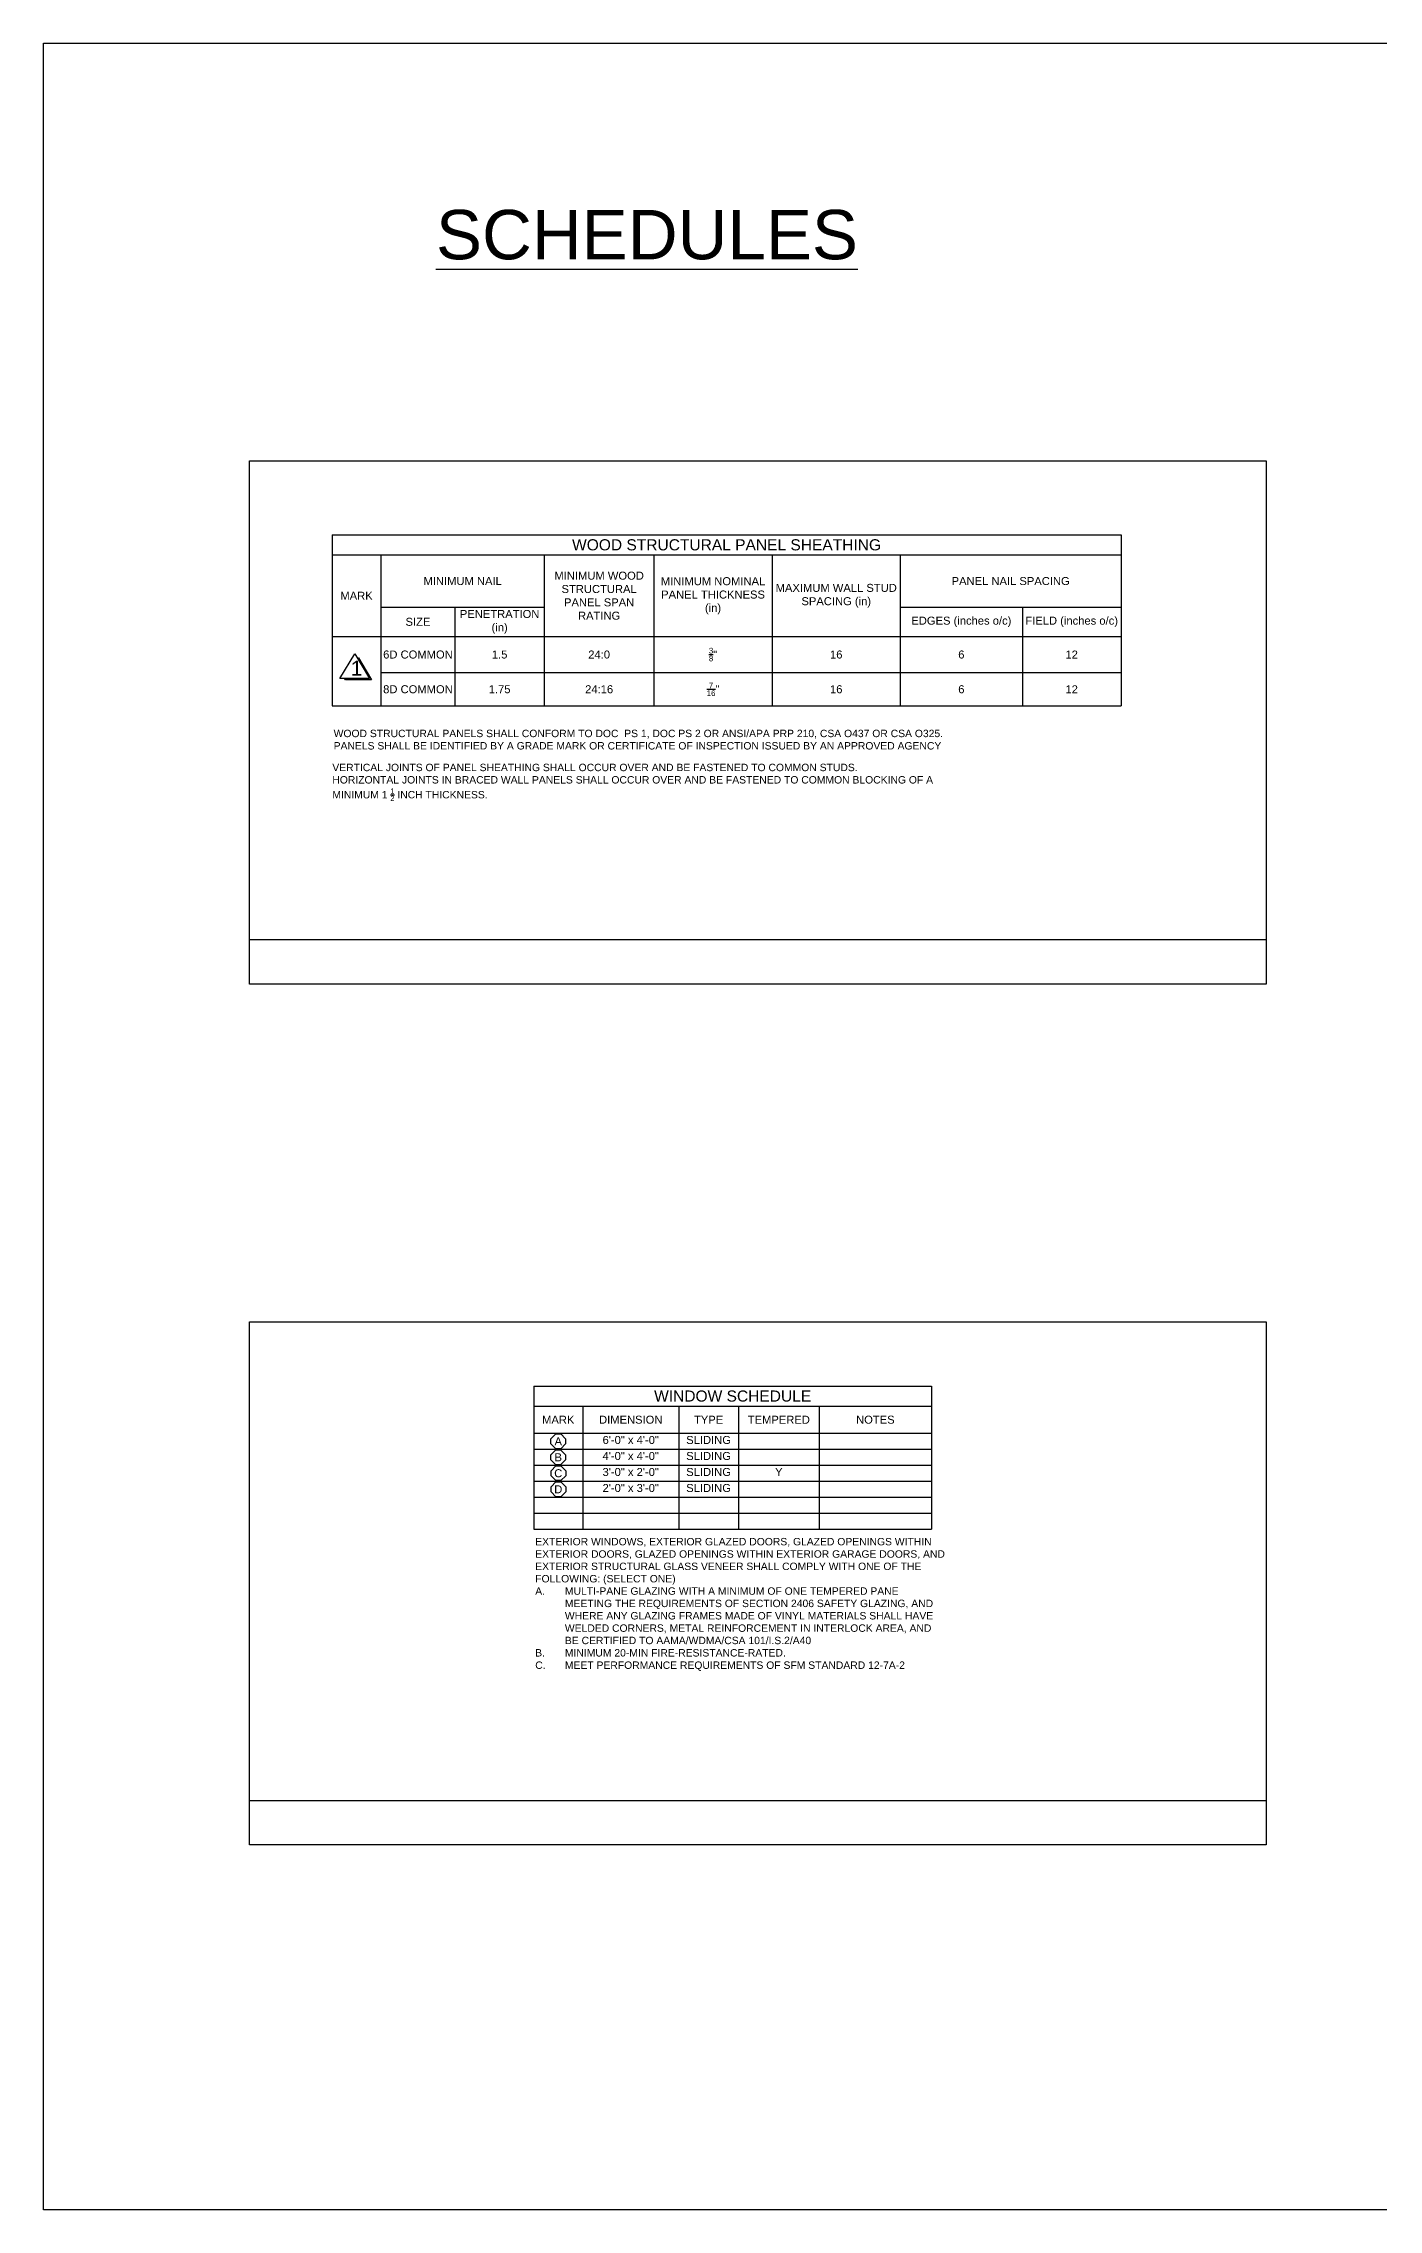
# Model space of a CAD drawing. Header units: inches. Extents: x -3572 to 2430, y -4559 to 3072.
# Drawn here: x 35 to 576, y -527 to 350 of the extents above; entities that cross this region are included whole.
import ezdxf

# ---------------------------------------------------------------- set-up
doc = ezdxf.new("R2010")
doc.units = ezdxf.units.IN
doc.header["$MEASUREMENT"] = 0
doc.layers.add('F.P. - Schedules', color=4, linetype='Continuous')
doc.layers.add('Foundation - Schedules', color=7, linetype='Continuous')
doc.styles.get("Standard").update_dxf_attribs({"font": 'arial.ttf'})

# ---------------------------------------------------------------- blocks, each defined once
blk = doc.blocks.new('*T0')
at = {"layer": 'F.P. - Schedules', "color": 0, "linetype": 'ByBlock', "lineweight": -2, "transparency": 16777216}
for p, q in [((0, 0), (160.94, 0)), ((0, 0), (0, -58.01)), ((160.94, 0), (160.94, -58.01)), ((0, -8.16), (160.94, -8.16)), ((19.79, -8.16), (19.79, -58.01)), ((58.66, -8.16), (58.66, -58.01)), ((82.82, -8.16), (82.82, -58.01)), ((115.5, -8.16), (115.5, -58.01)), ((0, -19.13), (160.94, -19.13)), ((0, -25.61), (160.94, -25.61)), ((0, -32.09), (160.94, -32.09)), ((0, -38.57), (160.94, -38.57)), ((0, -45.05), (160.94, -45.05)), ((0, -51.53), (160.94, -51.53)), ((0, -58.01), (160.94, -58.01))]:
    blk.add_line(p, q, dxfattribs=at)
at = {"layer": 'F.P. - Schedules', "color": 0, "transparency": 16777216}
for s, insert, char_height, width, attachment_point in [('WINDOW SCHEDULE', (80.47, -4.08), 4.5, 158.7774, 5), ('MARK', (9.9, -13.64), 3.24, 17.6319, 5), ('DIMENSION', (39.23, -13.64), 3.24, 36.7066, 5), ('TYPE', (70.74, -13.64), 3.24, 21.9969, 5), ('TEMPERED', (99.16, -13.64), 3.24, 30.5247, 5), ('NOTES', (138.22, -13.64), 3.24, 43.2774, 5), ('A', (9.9, -22.37), 3.24, 17.6319, 5), ('6\'-0" x 4\'-0"', (39.23, -20.21), 3.24, 36.7066, 2), ('SLIDING', (70.74, -20.21), 3.24, 21.9969, 2), ('C', (9.9, -35.33), 3.24, 17.6319, 5), ('B', (9.9, -28.85), 3.24, 17.6319, 5), ('4\'-0" x 4\'-0"', (39.23, -26.69), 3.24, 36.7066, 2), ('3\'-0" x 2\'-0"', (39.23, -33.17), 3.24, 36.7066, 2), ('SLIDING', (70.74, -26.69), 3.24, 21.9969, 2), ('SLIDING', (70.74, -33.17), 3.24, 21.9969, 2), ('Y', (99.16, -33.17), 3.24, 30.5247, 2), ('D', (9.9, -41.81), 3.24, 17.6319, 5), ('2\'-0" x 3\'-0"', (39.23, -39.65), 3.24, 36.7066, 2), ('SLIDING', (70.74, -39.65), 3.24, 21.9969, 2)]:
    blk.add_mtext(s, dxfattribs=dict(at, insert=insert, char_height=char_height, width=width, attachment_point=attachment_point))
blk = doc.blocks.new('*T6')
at = {"layer": 'Foundation - Schedules', "color": 0, "linetype": 'ByBlock', "lineweight": -2, "transparency": 16777216}
for p, q in [((0, 0), (319.25, 0)), ((0, 0), (0, -69.3)), ((319.25, 0), (319.25, -69.3)), ((0, -8.16), (319.25, -8.16)), ((19.79, -8.16), (19.79, -69.3)), ((85.89, -8.16), (85.89, -69.3)), ((130.26, -8.16), (130.26, -69.3)), ((178.06, -8.16), (178.06, -69.3)), ((229.95, -8.16), (229.95, -69.3)), ((19.79, -29.31), (85.89, -29.31)), ((49.71, -29.31), (49.71, -69.3)), ((229.95, -29.31), (319.25, -29.31)), ((279.33, -29.31), (279.33, -69.3)), ((0, -41.18), (319.25, -41.18)), ((19.79, -55.81), (319.25, -55.81)), ((0, -69.3), (319.25, -69.3))]:
    blk.add_line(p, q, dxfattribs=at)
at = {"layer": 'Foundation - Schedules', "color": 0, "transparency": 16777216, "attachment_point": 5}
for s, insert, char_height, width in [('WOOD STRUCTURAL PANEL SHEATHING', (159.63, -4.08), 4.5, 317.0942), ('MINIMUM NAIL', (52.84, -18.74), 3.24, 63.9362), ('MINIMUM WOOD STRUCTURAL PANEL SPAN RATING', (108.07, -24.67), 3.24, 42.21), ('MINIMUM NOMINAL PANEL THICKNESS (in)', (154.16, -24.67), 3.24, 45.6407), ('PANEL NAIL SPACING', (274.6, -18.74), 3.24, 87.1421), ('MARK', (9.9, -24.67), 3.24, 17.6319), ('MAXIMUM WALL STUD SPACING (in)', (204.01, -24.67), 3.24, 49.7332), ('SIZE', (34.75, -35.24), 3.24, 27.7605), ('PENETRATION (in)', (67.8, -35.24), 3.24, 34.0157), ('EDGES (inches o/c)', (254.64, -35.24), 3.24, 47.2185), ('FIELD (inches o/c)', (299.29, -35.24), 3.24, 37.7636), ('6D COMMON', (34.75, -48.49), 3.24, 27.7605), ('1.5', (67.8, -48.49), 3.24, 34.0157), ('\\A1;{\\H1x;24:0}', (108.07, -48.49), 3.24, 42.21), ('\\A1;{\\H0.7x;\\S3/8;}"', (154.16, -48.49), 3.24, 45.6407), ('16', (204.01, -48.49), 3.24, 49.7332), ('6', (254.64, -48.49), 3.24, 47.2185), ('12', (299.29, -48.49), 3.24, 37.7636), ('8D COMMON', (34.75, -62.55), 3.24, 27.7605), ('1.75', (67.8, -62.55), 3.24, 34.0157), ('\\A1;24:16', (108.07, -62.55), 3.24, 42.21), ('\\A1;{\\H0.7x;\\S7/16;}"', (154.16, -62.55), 3.24, 45.6407), ('16', (204.01, -62.55), 3.24, 49.7332), ('6', (254.64, -62.55), 3.24, 47.2185), ('12', (299.29, -62.55), 3.24, 37.7636)]:
    blk.add_mtext(s, dxfattribs=dict(at, insert=insert, char_height=char_height, width=width))

msp = doc.modelspace()

# ---------------------------------------------------------------- hatches: boundary and pattern name
at = {"layer": 'Foundation - Schedules', "transparency": 33554559}
h = msp.add_hatch(color=256, dxfattribs=at)
h.dxf.hatch_style = 1
h.paths.add_polyline_path([(162.73011, 101.15158), (162.23011, 101.15158), (167.22447, 92.82765), (157.0122, 92.82765), (157.5122, 92.32765), (168.02447, 92.32765)])

# ---------------------------------------------------------------- linework, layer by layer
for p, q in [((118.62583, -30.89917), (118.62583, -12.89917)), ((118.62583, -12.89917), (530.00624, -12.89917)), ((118.62583, -361.39372), (530.00624, -361.39372))]:
    msp.add_line(p, q)
at = {"color": 3}
msp.add_lwpolyline([(35.18615, 350.00922), (1585.71888, 350.00922), (1585.71888, -527.11979), (35.18615, -527.11979)], close=True, dxfattribs=at)
for points in [[(118.62583, 180.90073), (530.00624, 180.90073), (530.00624, -30.89917), (118.62583, -30.89917)], [(118.62583, -167.59381), (530.00624, -167.59381), (530.00624, -379.39372), (118.62583, -379.39372)]]:
    msp.add_lwpolyline(points, close=True)
at = {"layer": 'F.P. - Schedules'}
for p, q in [((240.5415, -217.00664), (240.5415, -215.00664)), ((242.5415, -213.00664), (244.5415, -213.00664)), ((244.5415, -219.00664), (242.5415, -219.00664)), ((244.5415, -213.00664), (246.5415, -215.00664)), ((246.5415, -215.00664), (246.5415, -217.00664)), ((240.49929, -223.50065), (240.49929, -221.50065)), ((240.6259, -229.9525), (240.6259, -227.9525)), ((242.49929, -219.50065), (244.49929, -219.50065)), ((244.49929, -225.50065), (242.49929, -225.50065)), ((242.6259, -225.9525), (244.6259, -225.9525)), ((244.49929, -219.50065), (246.49929, -221.50065)), ((244.6259, -225.9525), (246.6259, -227.9525)), ((246.49929, -221.50065), (246.49929, -223.50065)), ((246.6259, -227.9525), (246.6259, -229.9525)), ((240.6259, -236.4325), (240.6259, -234.4325)), ((244.6259, -231.9525), (242.6259, -231.9525)), ((242.6259, -232.4325), (244.6259, -232.4325)), ((244.6259, -232.4325), (246.6259, -234.4325)), ((246.6259, -234.4325), (246.6259, -236.4325)), ((244.6259, -238.4325), (242.6259, -238.4325))]:
    msp.add_line(p, q, dxfattribs=at)
for points in [[(240.5415, -215.00664), (242.5415, -213.00664)], [(242.5415, -219.00664), (240.5415, -217.00664)], [(246.5415, -217.00664), (244.5415, -219.00664)], [(240.49929, -221.50065), (242.49929, -219.50065)], [(242.49929, -225.50065), (240.49929, -223.50065)], [(240.6259, -227.9525), (242.6259, -225.9525)], [(246.49929, -223.50065), (244.49929, -225.50065)], [(242.6259, -231.9525), (240.6259, -229.9525)], [(240.6259, -234.4325), (242.6259, -232.4325)], [(242.6259, -238.4325), (240.6259, -236.4325)], [(246.6259, -229.9525), (244.6259, -231.9525)], [(246.6259, -236.4325), (244.6259, -238.4325)]]:
    msp.add_lwpolyline(points, dxfattribs=at)
at = {"layer": 'Foundation - Schedules'}
msp.add_lwpolyline([(155.22447, 92.82765), (161.22447, 102.82765), (167.22447, 92.82765)], close=True, dxfattribs=at)
msp.add_lwpolyline([(162.23011, 101.15158), (162.73011, 101.15158), (168.02447, 92.32765), (157.5122, 92.32765), (157.0122, 92.82765)], dxfattribs=at)

# ---------------------------------------------------------------- block references
for name, p in [('*T6', (152.0213, 151.01331)), ('*T0', (233.64537, -193.64196))]:
    msp.add_blockref(name, p)

# ---------------------------------------------------------------- texts
at = {"insert": (194.05897, 282.56272), "char_height": 20, "attachment_point": 1}
msp.add_mtext_dynamic_manual_height_columns('{\\LSCHEDULES}', width=233.6213864, gutter_width=1, heights=[0], dxfattribs=at)
at = {"layer": 'F.P. - Schedules', "insert": (234.2282, -255.14254), "char_height": 3, "width": 166.1759664, "attachment_point": 1}
msp.add_mtext('EXTERIOR WINDOWS, EXTERIOR GLAZED DOORS, GLAZED OPENINGS WITHIN EXTERIOR DOORS, GLAZED OPENINGS WITHIN EXTERIOR GARAGE DOORS, AND EXTERIOR STRUCTURAL GLASS VENEER SHALL COMPLY WITH ONE OF THE FOLLOWING: (SELECT ONE)\\P\\pxi-4,l4;A.^IMULTI-PANE GLAZING WITH A MINIMUM OF ONE TEMPERED PANE MEETING THE REQUIREMENTS OF SECTION 2406 SAFETY GLAZING, AND WHERE ANY GLAZING FRAMES MADE OF VINYL MATERIALS SHALL HAVE WELDED CORNERS, METAL REINFORCEMENT IN INTERLOCK AREA, AND BE CERTIFIED TO AAMA/WDMA/CSA 101/I.S.2/A40\\PB.^IMINIMUM 20-MIN FIRE-RESISTANCE-RATED.\\PC.^IMEET PERFORMANCE REQUIREMENTS OF SFM STANDARD 12-7A-2', dxfattribs=at)
at = {"layer": 'Foundation - Schedules', "attachment_point": 1}
for s, width, heights, insert, char_height in [('1', 6.4632211, [0], (159.60259, 100.0104), 6), ('WOOD STRUCTURAL PANELS SHALL CONFORM TO DOC  PS 1, DOC PS 2 OR ANSI/APA PRP 210, CSA O437 OR CSA O325. PANELS SHALL BE IDENTIFIED BY A GRADE MARK OR CERTIFICATE OF INSPECTION ISSUED BY AN APPROVED AGENCY', 256.6625822, [25.23624], (152.65869, 72.09045), 3), ('\\A1;VERTICAL JOINTS OF PANEL SHEATHING SHALL OCCUR OVER AND BE FASTENED TO COMMON STUDS. \\PHORIZONTAL JOINTS IN BRACED WALL PANELS SHALL OCCUR OVER AND BE FASTENED TO COMMON BLOCKING OF A MINIMUM 1 {\\H0.7x;\\S1/2;} INCH THICKNESS.', 256.6625822, [25.23624], (152.11894, 58.31903), 3)]:
    msp.add_mtext_dynamic_manual_height_columns(s, width=width, gutter_width=1, heights=heights, dxfattribs=dict(at, insert=insert, char_height=char_height))

doc.saveas('drawing.dxf')
